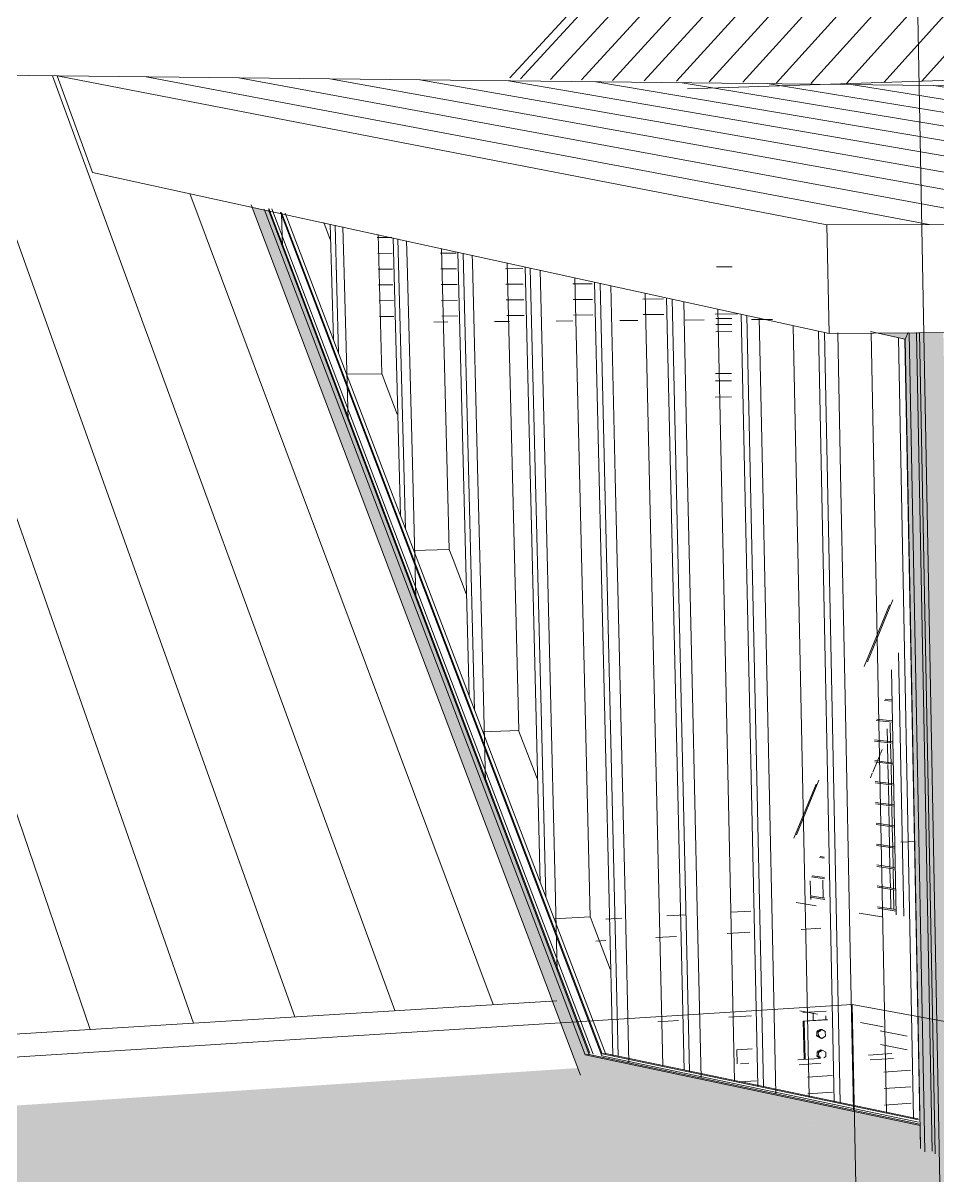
# Model space of a CAD drawing. Header units: inches. Extents: x 5690 to 5695, y -585 to 907.
# Drawn here: x 5690.2685 to 5690.4086, y 907.0548 to 907.2314 of the extents above; entities that cross this region are included whole.
import ezdxf

# ---------------------------------------------------------------- set-up
doc = ezdxf.new("R2010")
doc.units = ezdxf.units.IN
doc.header["$MEASUREMENT"] = 0
for name, color, linetype, lineweight in [('A-DOOR-FRAM', 31, 'Continuous', 9), ('A-FLOR', 192, 'Continuous', 13), ('A-FLOR-HRAL', 11, 'Continuous', 9), ('A-FLOR-LEVL', 51, 'Continuous', 9), ('A-GLAZ-CURT', 52, 'Continuous', 9), ('A-GLAZ-CWMG', 51, 'Continuous', 9), ('A-ROOF', 132, 'Continuous', 13), ('A-ROOF-1', 132, 'Continuous', 9), ('A-ROOF-PATT-1', 132, 'Continuous', 9), ('A-WALL', 113, 'Continuous', 13), ('A-WALL-PATT-1', 111, 'Continuous', 9), ('G-ANNO-SYMB-1', 111, 'Continuous', 9), ('I-WALL', 2, 'Continuous', 13), ('M-HVAC-DUCT', 70, 'Continuous', 9), ('S-BEAM', 12, 'Continuous', 9), ('S-COLS', 52, 'Continuous', 9), ('S-FSTN', 2, 'Continuous', 9)]:
    doc.layers.add(name, color=color, linetype=linetype, lineweight=lineweight)

# ---------------------------------------------------------------- blocks, each defined once
blk = doc.blocks.new('FP_13-3D View 1')
at = {"layer": 'A-ROOF-PATT-1'}
for p, q in [((5690.40729, 907.20055), (5690.28734, 907.2232)), ((5690.42349, 907.20055), (5690.3015, 907.22304)), ((5690.43941, 907.20055), (5690.31547, 907.22289)), ((5690.45506, 907.20056), (5690.32924, 907.22273)), ((5690.47045, 907.20056), (5690.34282, 907.22258)), ((5690.48559, 907.20056), (5690.35622, 907.22244)), ((5690.50048, 907.20057), (5690.36943, 907.22229)), ((5690.51512, 907.20057), (5690.38246, 907.22215)), ((5690.52953, 907.20057), (5690.39532, 907.222)), ((5690.5437, 907.20058), (5690.40801, 907.22186)), ((5690.55765, 907.20058), (5690.42052, 907.22172))]:
    blk.add_line(p, q, dxfattribs=at)
blk = doc.blocks.new('FP_19-3D View 1')
at = {"layer": 'S-BEAM'}
for p, q in [((5690.31546, 907.19857), (5690.31535, 907.19857)), ((5690.32494, 907.19858), (5690.32273, 907.19857)), ((5690.32501, 907.19616), (5690.3228, 907.19615)), ((5690.33482, 907.19618), (5690.33239, 907.19618)), ((5690.32507, 907.19374), (5690.32286, 907.19373)), ((5690.33488, 907.19378), (5690.33245, 907.19377)), ((5690.34504, 907.19381), (5690.34237, 907.1938)), ((5690.32513, 907.19132), (5690.32293, 907.19131)), ((5690.33495, 907.19137), (5690.33251, 907.19136)), ((5690.3451, 907.19142), (5690.34243, 907.19141)), ((5690.35563, 907.19147), (5690.3527, 907.19146)), ((5690.3252, 907.18891), (5690.32299, 907.18889)), ((5690.33501, 907.18897), (5690.33257, 907.18895)), ((5690.34516, 907.18903), (5690.34249, 907.18901)), ((5690.35568, 907.18909), (5690.35275, 907.18908)), ((5690.36659, 907.18916), (5690.36339, 907.18914)), ((5690.32526, 907.18649), (5690.32306, 907.18648)), ((5690.33507, 907.18656), (5690.33264, 907.18655)), ((5690.34522, 907.18664), (5690.34255, 907.18662)), ((5690.35574, 907.18672), (5690.35281, 907.18669)), ((5690.36664, 907.1868), (5690.36344, 907.18677)), ((5690.37796, 907.18688), (5690.37447, 907.18685))]:
    blk.add_line(p, q, dxfattribs=at)
blk = doc.blocks.new('FP_20-3D View 1')
at = {"layer": 'A-ROOF-PATT-1'}
for p, q in [((5690.26271, 907.0763), (5690.21339, 907.22402)), ((5690.27876, 907.07728), (5690.22861, 907.22385)), ((5690.29456, 907.07825), (5690.24361, 907.22368)), ((5690.31011, 907.07921), (5690.2584, 907.22352)), ((5690.32542, 907.08015), (5690.27297, 907.22336)), ((5690.2464, 907.0753), (5690.20007, 907.21763)), ((5690.3405, 907.08107), (5690.29403, 907.20531)), ((5690.21299, 907.07325), (5690.17478, 907.19717)), ((5690.22983, 907.07428), (5690.19087, 907.19719))]:
    blk.add_line(p, q, dxfattribs=at)
blk = doc.blocks.new('FP_22-3D View 1')
at = {"layer": 'A-WALL-PATT-1'}
for p, q in [((5690.30819, 907.19713), (5690.30805, 907.20226)), ((5690.31761, 907.19497), (5690.31747, 907.2002)), ((5690.3273, 907.19487), (5690.32721, 907.19807)), ((5690.33731, 907.19477), (5690.33728, 907.19587)), ((5690.31827, 907.1706), (5690.31761, 907.19497)), ((5690.31761, 907.19497), (5690.31761, 907.19497)), ((5690.3281, 907.16402), (5690.3273, 907.19487)), ((5690.3273, 907.19487), (5690.3273, 907.19487)), ((5690.3381, 907.16338), (5690.33731, 907.19477)), ((5690.33731, 907.19477), (5690.33731, 907.19477)), ((5690.34845, 907.16272), (5690.3477, 907.19359)), ((5690.35918, 907.16204), (5690.35849, 907.19123)), ((5690.37028, 907.16133), (5690.36967, 907.18879)), ((5690.38181, 907.1606), (5690.38126, 907.18625)), ((5690.39376, 907.15984), (5690.39327, 907.18396)), ((5690.32864, 907.14331), (5690.3281, 907.16402)), ((5690.3281, 907.16402), (5690.3281, 907.16402)), ((5690.33889, 907.13217), (5690.3381, 907.16338)), ((5690.3381, 907.16338), (5690.3381, 907.16338)), ((5690.34923, 907.13097), (5690.34845, 907.16272)), ((5690.34845, 907.16272), (5690.34845, 907.16272)), ((5690.35993, 907.12972), (5690.35918, 907.16204)), ((5690.35918, 907.16204), (5690.35918, 907.16204)), ((5690.37102, 907.12843), (5690.37028, 907.16133)), ((5690.37028, 907.16133), (5690.37028, 907.16133)), ((5690.38252, 907.1271), (5690.38181, 907.1606)), ((5690.38181, 907.1606), (5690.38181, 907.1606)), ((5690.39445, 907.12571), (5690.39376, 907.15984)), ((5690.39376, 907.15984), (5690.39376, 907.15984)), ((5690.33932, 907.11521), (5690.33889, 907.13217)), ((5690.33889, 907.13217), (5690.33889, 907.13217)), ((5690.34999, 907.0994), (5690.34923, 907.13097)), ((5690.34923, 907.13097), (5690.34923, 907.13097)), ((5690.36068, 907.0976), (5690.35993, 907.12972)), ((5690.35993, 907.12972), (5690.35993, 907.12972)), ((5690.37175, 907.09573), (5690.37102, 907.12843)), ((5690.37102, 907.12843), (5690.37102, 907.12843)), ((5690.38323, 907.0938), (5690.38252, 907.1271)), ((5690.38252, 907.1271), (5690.38252, 907.1271)), ((5690.39513, 907.09179), (5690.39445, 907.12571)), ((5690.39445, 907.12571), (5690.39445, 907.12571)), ((5690.35031, 907.08628), (5690.34999, 907.0994)), ((5690.34999, 907.0994), (5690.34999, 907.0994)), ((5690.36127, 907.07213), (5690.36068, 907.0976)), ((5690.36068, 907.0976), (5690.36068, 907.0976)), ((5690.37233, 907.06981), (5690.37175, 907.09573)), ((5690.37175, 907.09573), (5690.37175, 907.09573)), ((5690.38379, 907.06741), (5690.38323, 907.0938)), ((5690.38323, 907.0938), (5690.38323, 907.0938)), ((5690.39568, 907.06491), (5690.39513, 907.09179)), ((5690.39513, 907.09179), (5690.39513, 907.09179))]:
    blk.add_line(p, q, dxfattribs=at)
blk = doc.blocks.new('FP_42-3D View 1')
at = {"layer": 'S-BEAM'}
for p, q in [((5690.39975, 907.07704), (5690.40389, 907.07625)), ((5690.3998, 907.07494), (5690.40393, 907.07414))]:
    blk.add_line(p, q, dxfattribs=at)
blk = doc.blocks.new('FP_45-3D View 1')
at = {"layer": 'S-BEAM'}
for p, q in [((5690.47572, 907.07593), (5690.47392, 907.07581)), ((5690.47782, 907.07608), (5690.47606, 907.07596)), ((5690.47941, 907.07619), (5690.47816, 907.0761)), ((5690.48535, 907.0766), (5690.48493, 907.07657)), ((5690.44738, 907.07399), (5690.4461, 907.0739)), ((5690.45442, 907.07447), (5690.45355, 907.07441)), ((5690.45539, 907.07454), (5690.45477, 907.07449)), ((5690.463, 907.07506), (5690.46112, 907.07493)), ((5690.46455, 907.07517), (5690.46336, 907.07508)), ((5690.46727, 907.07535), (5690.46491, 907.07519)), ((5690.469, 907.07547), (5690.4676, 907.07538)), ((5690.46975, 907.07552), (5690.46935, 907.0755)), ((5690.48537, 907.07417), (5690.48496, 907.07414)), ((5690.43072, 907.07284), (5690.4286, 907.07269)), ((5690.43701, 907.07327), (5690.43621, 907.07322)), ((5690.44138, 907.07357), (5690.43734, 907.0733)), ((5690.44575, 907.07387), (5690.44177, 907.0736)), ((5690.46175, 907.07251), (5690.46091, 907.07245)), ((5690.46446, 907.0727), (5690.4621, 907.07254)), ((5690.4662, 907.07282), (5690.46479, 907.07273)), ((5690.46872, 907.073), (5690.46655, 907.07285)), ((5690.46979, 907.07308), (5690.46905, 907.07302)), ((5690.47505, 907.07344), (5690.47395, 907.07337)), ((5690.47716, 907.07359), (5690.47539, 907.07347)), ((5690.47944, 907.07375), (5690.4775, 907.07362)), ((5690.40444, 907.07103), (5690.40036, 907.07075)), ((5690.4385, 907.07088), (5690.43622, 907.07072)), ((5690.44288, 907.07119), (5690.43885, 907.07091)), ((5690.4469, 907.07147), (5690.44322, 907.07121)), ((5690.45157, 907.0718), (5690.45087, 907.07175)), ((5690.45277, 907.07188), (5690.4519, 907.07182)), ((5690.45477, 907.07202), (5690.45312, 907.07191)), ((5690.46784, 907.07049), (5690.46625, 907.07037)), ((5690.46982, 907.07063), (5690.46819, 907.07051)), ((5690.47438, 907.07095), (5690.47398, 907.07093)), ((5690.47667, 907.07112), (5690.47472, 907.07098)), ((5690.47947, 907.07132), (5690.47702, 907.07114)), ((5690.48541, 907.07174), (5690.48499, 907.07171)), ((5690.38081, 907.06941), (5690.37828, 907.06924)), ((5690.3924, 907.07021), (5690.38865, 907.06995)), ((5690.42969, 907.07027), (5690.42864, 907.07019)), ((5690.43076, 907.07034), (5690.43003, 907.07029)), ((5690.44404, 907.06879), (5690.44035, 907.06852)), ((5690.45237, 907.06938), (5690.45091, 907.06928)), ((5690.46165, 907.07004), (5690.46095, 907.06999)), ((5690.4634, 907.07017), (5690.46198, 907.07007)), ((5690.46592, 907.07035), (5690.46374, 907.07019)), ((5690.4776, 907.06875), (5690.47424, 907.0685)), ((5690.39245, 907.06766), (5690.3887, 907.06739)), ((5690.40449, 907.0685), (5690.40041, 907.06821)), ((5690.4308, 907.06784), (5690.42869, 907.06769)), ((5690.44001, 907.0685), (5690.43626, 907.06823)), ((5690.45453, 907.06707), (5690.45389, 907.06702)), ((5690.45548, 907.06714), (5690.45486, 907.06709)), ((5690.46311, 907.06769), (5690.46098, 907.06754)), ((5690.46503, 907.06783), (5690.46344, 907.06772)), ((5690.46737, 907.068), (5690.46539, 907.06786)), ((5690.46947, 907.06815), (5690.4677, 907.06803)), ((5690.40454, 907.06597), (5690.40046, 907.06567)), ((5690.43084, 907.06534), (5690.42877, 907.06519)), ((5690.43713, 907.0658), (5690.4363, 907.06574)), ((5690.44116, 907.06609), (5690.43747, 907.06583)), ((5690.44587, 907.06644), (5690.445, 907.06637)), ((5690.44705, 907.06652), (5690.44621, 907.06646)), ((5690.44749, 907.06656), (5690.44743, 907.06655)), ((5690.46223, 907.06517), (5690.46102, 907.06508)), ((5690.46456, 907.06534), (5690.46258, 907.0652)), ((5690.46668, 907.0655), (5690.4649, 907.06537)), ((5690.46882, 907.06566), (5690.46703, 907.06553)), ((5690.46989, 907.06574), (5690.46915, 907.06568)), ((5690.47551, 907.06615), (5690.47405, 907.06605)), ((5690.47763, 907.06631), (5690.47586, 907.06618)), ((5690.43829, 907.0634), (5690.43634, 907.06325)), ((5690.443, 907.06375), (5690.44213, 907.06368)), ((5690.44419, 907.06383), (5690.44334, 907.06377)), ((5690.44735, 907.06407), (5690.44457, 907.06386)), ((5690.45169, 907.06439), (5690.45147, 907.06437)), ((5690.45326, 907.06451), (5690.45202, 907.06441)), ((5690.45549, 907.06467), (5690.45361, 907.06453)), ((5690.47713, 907.06384), (5690.47408, 907.06361)), ((5690.47766, 907.06388), (5690.47748, 907.06386)), ((5690.42982, 907.06277), (5690.42877, 907.06269)), ((5690.43089, 907.06285), (5690.43016, 907.06279)), ((5690.45316, 907.06203), (5690.45102, 907.06187)), ((5690.45493, 907.06216), (5690.4535, 907.06205)), ((5690.45557, 907.06221), (5690.45528, 907.06219)), ((5690.46175, 907.06268), (5690.46105, 907.06262)), ((5690.46387, 907.06284), (5690.46209, 907.0627)), ((5690.46602, 907.063), (5690.46422, 907.06286)), ((5690.46831, 907.06317), (5690.46635, 907.06302)), ((5690.46992, 907.06329), (5690.46867, 907.0632)), ((5690.43093, 907.06035), (5690.42882, 907.06019)), ((5690.44013, 907.06105), (5690.43925, 907.06098)), ((5690.44132, 907.06114), (5690.44047, 907.06107)), ((5690.44449, 907.06138), (5690.44171, 907.06117)), ((5690.44507, 907.06142), (5690.44484, 907.0614))]:
    blk.add_line(p, q, dxfattribs=at)
blk = doc.blocks.new('FP_48-3D View 1')
at = {"layer": 'S-COLS'}
for p, q in [((5690.38913, 907.09715), (5690.38907, 907.10004)), ((5690.39106, 907.0974), (5690.39101, 907.10015)), ((5690.38952, 907.07863), (5690.38949, 907.07972)), ((5690.39145, 907.07875), (5690.39143, 907.07935))]:
    blk.add_line(p, q, dxfattribs=at)
blk = doc.blocks.new('FP_50-3D View 1')
at = {"layer": 'A-ROOF-PATT-1'}
for p, q in [((5690.40617, 907.22253), (5690.5258, 907.35603)), ((5690.39462, 907.22215), (5690.51285, 907.35345)), ((5690.40034, 907.22233), (5690.51927, 907.35473)), ((5690.38921, 907.2222), (5690.50654, 907.35219)), ((5690.37871, 907.22236), (5690.49422, 907.34974)), ((5690.38391, 907.22228), (5690.50033, 907.35095)), ((5690.3736, 907.22243), (5690.48821, 907.34854)), ((5690.36363, 907.22258), (5690.47647, 907.3462)), ((5690.36857, 907.22251), (5690.4823, 907.34736)), ((5690.35877, 907.22265), (5690.47074, 907.34506)), ((5690.34929, 907.22279), (5690.45955, 907.34283)), ((5690.35399, 907.22272), (5690.4651, 907.34394)), ((5690.34466, 907.22286), (5690.45408, 907.34174))]:
    blk.add_line(p, q, dxfattribs=at)

msp = doc.modelspace()

# ---------------------------------------------------------------- hatches: boundary and pattern name
at = {"layer": 'A-GLAZ-CWMG'}
for points in [[(5690.35408, 907.0702), (5690.35458, 907.07337), (5690.30543, 907.20283), (5690.30352, 907.20325), (5690.3539, 907.07024), (5690.35403, 907.07022)], [(5690.35458, 907.07337), (5690.3552, 907.07342), (5690.30608, 907.20269), (5690.30543, 907.20283), (5690.35457, 907.07341)], [(5690.40359, 907.18301), (5690.40405, 907.18402), (5690.39904, 907.18399), (5690.40316, 907.1831)], [(5690.40661, 907.05888), (5690.40416, 907.18402), (5690.40405, 907.18402), (5690.40359, 907.18301), (5690.40598, 907.05902)], [(5690.40821, 907.05854), (5690.40577, 907.18403), (5690.40421, 907.18402), (5690.40665, 907.05887), (5690.40802, 907.05858)], [(5690.40821, 907.05854), (5690.41181, 907.05883), (5690.40946, 907.18406), (5690.40581, 907.18403), (5690.4082, 907.05883)], [(5690.40597, 907.05902), (5690.40588, 907.06259), (5690.35458, 907.07337), (5690.35408, 907.0702), (5690.40423, 907.0594)], [(5690.40591, 907.06258), (5690.40588, 907.06277), (5690.35509, 907.0734), (5690.35458, 907.07337), (5690.40588, 907.06259)]]:
    msp.add_hatch(color=256, dxfattribs=at).paths.add_polyline_path(points, flags=0)
at = {"layer": 'A-ROOF'}
msp.add_hatch(color=256, dxfattribs=at).paths.add_polyline_path([(5690.24104, 907.03843), (5690.57733, 907.06505), (5690.55112, 907.06933), (5690.42043, 907.05946), (5690.41461, 907.05947), (5690.41387, 907.05883), (5690.41359, 907.05883), (5690.41372, 907.05896), (5690.40821, 907.05854), (5690.3539, 907.07024), (5690.35345, 907.07136), (5690.22233, 907.0626), (5690.22238, 907.06208), (5690.21071, 907.06129), (5690.20852, 907.06195), (5690.17614, 907.0598), (5690.23945, 907.03895)], flags=0)

# ---------------------------------------------------------------- linework, layer by layer
at = {"layer": 'A-DOOR-FRAM'}
for p, q in [((5690.40137, 907.12117), (5690.40132, 907.12419)), ((5690.40132, 907.12419), (5690.40137, 907.12117)), ((5690.4009, 907.12122), (5690.40086, 907.1233)), ((5690.40097, 907.11802), (5690.40091, 907.12104)), ((5690.40144, 907.11796), (5690.40138, 907.12098)), ((5690.40138, 907.12098), (5690.40144, 907.11796)), ((5690.40103, 907.11482), (5690.40097, 907.11784)), ((5690.4015, 907.11476), (5690.40144, 907.11778)), ((5690.40144, 907.11778), (5690.4015, 907.11476)), ((5690.40109, 907.11163), (5690.40103, 907.11464)), ((5690.40156, 907.11157), (5690.4015, 907.11458)), ((5690.4015, 907.11458), (5690.40156, 907.11157)), ((5690.40116, 907.10844), (5690.4011, 907.11144)), ((5690.40162, 907.10837), (5690.40157, 907.11138)), ((5690.40157, 907.11138), (5690.40162, 907.10837)), ((5690.40122, 907.10525), (5690.40116, 907.10825)), ((5690.40169, 907.10518), (5690.40163, 907.10819)), ((5690.40163, 907.10819), (5690.40169, 907.10518)), ((5690.40128, 907.10207), (5690.40122, 907.10507)), ((5690.40175, 907.102), (5690.40169, 907.105)), ((5690.40169, 907.105), (5690.40175, 907.102)), ((5690.40134, 907.09889), (5690.40128, 907.10188)), ((5690.40181, 907.09882), (5690.40175, 907.10181)), ((5690.40175, 907.10181), (5690.40181, 907.09882)), ((5690.4014, 907.09571), (5690.40135, 907.09872)), ((5690.40187, 907.09564), (5690.40182, 907.09864)), ((5690.40182, 907.09864), (5690.40187, 907.09564))]:
    msp.add_line(p, q, dxfattribs=at)
at = {"layer": 'A-FLOR'}
for p, q in [((5690.38688, 907.09669), (5690.38996, 907.09618)), ((5690.39658, 907.0951), (5690.40003, 907.09454)), ((5690.39016, 907.07959), (5690.38745, 907.08011)), ((5690.40023, 907.07769), (5690.39678, 907.07834))]:
    msp.add_line(p, q, dxfattribs=at)
at = {"layer": 'A-FLOR-HRAL'}
for p, q in [((5690.40338, 907.09464), (5690.40259, 907.13496)), ((5690.40225, 907.09482), (5690.40152, 907.13235)), ((5690.40161, 907.12754), (5690.40043, 907.12767)), ((5690.40053, 907.12786), (5690.4016, 907.12774)), ((5690.40167, 907.12432), (5690.39916, 907.12461)), ((5690.39926, 907.1248), (5690.40167, 907.12452)), ((5690.39889, 907.12165), (5690.40173, 907.1213)), ((5690.40173, 907.1211), (5690.39889, 907.12145)), ((5690.39895, 907.11844), (5690.40179, 907.11808)), ((5690.4018, 907.11788), (5690.39896, 907.11824)), ((5690.39901, 907.11524), (5690.40186, 907.11487)), ((5690.40186, 907.11467), (5690.39902, 907.11504)), ((5690.39908, 907.11204), (5690.40192, 907.11166)), ((5690.40192, 907.11145), (5690.39908, 907.11184)), ((5690.39914, 907.10885), (5690.40198, 907.10844)), ((5690.40198, 907.10824), (5690.39915, 907.10864)), ((5690.3992, 907.10565), (5690.40204, 907.10523)), ((5690.40205, 907.10503), (5690.39921, 907.10545)), ((5690.39119, 907.10348), (5690.39047, 907.10359)), ((5690.39058, 907.10377), (5690.39119, 907.10368)), ((5690.39927, 907.10246), (5690.40211, 907.10203)), ((5690.40211, 907.10182), (5690.39927, 907.10225)), ((5690.39126, 907.10032), (5690.38926, 907.10064)), ((5690.38936, 907.10082), (5690.39125, 907.10052)), ((5690.39933, 907.09926), (5690.40217, 907.09882)), ((5690.40217, 907.09862), (5690.39934, 907.09906)), ((5690.39132, 907.09717), (5690.38906, 907.09754)), ((5690.38909, 907.09773), (5690.39132, 907.09737)), ((5690.39939, 907.09607), (5690.40223, 907.09562)), ((5690.40224, 907.09541), (5690.3994, 907.09587))]:
    msp.add_line(p, q, dxfattribs=at)
at = {"layer": 'A-FLOR-LEVL'}
for p, q in [((5690.37468, 907.19406), (5690.37712, 907.19407)), ((5690.3746, 907.18524), (5690.37707, 907.18526)), ((5690.37461, 907.18617), (5690.37707, 907.18619)), ((5690.37459, 907.18415), (5690.37706, 907.18417)), ((5690.37452, 907.1766), (5690.37701, 907.17663)), ((5690.37453, 907.17774), (5690.37702, 907.17777)), ((5690.3745, 907.17414), (5690.37699, 907.17418))]:
    msp.add_line(p, q, dxfattribs=at)
at = {"layer": 'A-GLAZ-CWMG'}
for p, q in [((5690.34928, 907.08244), (5690.30339, 907.2036)), ((5690.30539, 907.20293), (5690.35458, 907.07337)), ((5690.30656, 907.20295), (5690.3558, 907.07349)), ((5690.30604, 907.2028), (5690.3552, 907.07342)), ((5690.30788, 907.20245), (5690.35711, 907.07322)), ((5690.30806, 907.20239), (5690.35716, 907.07354)), ((5690.30861, 907.20228), (5690.35768, 907.07357)), ((5690.31452, 907.20088), (5690.31552, 907.19828)), ((5690.31601, 907.18287), (5690.31552, 907.20062)), ((5690.31625, 907.20047), (5690.31678, 907.18085)), ((5690.32285, 907.19903), (5690.32342, 907.1777)), ((5690.32627, 907.15596), (5690.32514, 907.19851)), ((5690.32589, 907.19835), (5690.32706, 907.15388)), ((5690.33257, 907.19689), (5690.33375, 907.15077)), ((5690.33682, 907.12827), (5690.33509, 907.19633)), ((5690.33586, 907.19616), (5690.33764, 907.12612)), ((5690.34262, 907.19469), (5690.34439, 907.12306)), ((5690.34769, 907.09975), (5690.34538, 907.19407)), ((5690.34617, 907.19389), (5690.34853, 907.09755)), ((5690.35301, 907.1924), (5690.35534, 907.09453)), ((5690.35881, 907.07328), (5690.35602, 907.19173)), ((5690.35685, 907.19155), (5690.35963, 907.07311)), ((5690.36376, 907.19003), (5690.36647, 907.0717)), ((5690.36972, 907.07101), (5690.36705, 907.18932)), ((5690.3679, 907.18913), (5690.37057, 907.07083)), ((5690.3749, 907.1876), (5690.37748, 907.0694)), ((5690.38102, 907.06865), (5690.37848, 907.18682)), ((5690.37936, 907.18662), (5690.3819, 907.06846)), ((5690.38644, 907.18507), (5690.3889, 907.06701)), ((5690.39274, 907.0662), (5690.39032, 907.18423)), ((5690.39125, 907.18403), (5690.39365, 907.06601)), ((5690.40359, 907.18301), (5690.39828, 907.18416)), ((5690.39838, 907.18398), (5690.40073, 907.06454)), ((5690.40405, 907.18402), (5690.40359, 907.18301)), ((5690.40359, 907.18301), (5690.40405, 907.18402)), ((5690.40662, 907.05852), (5690.40421, 907.18399)), ((5690.40533, 907.184), (5690.40773, 907.05864)), ((5690.40582, 907.18399), (5690.40821, 907.05823)), ((5690.40259, 907.1832), (5690.4049, 907.06364)), ((5690.40585, 907.06344), (5690.40354, 907.18297)), ((5690.40597, 907.05902), (5690.40359, 907.18301)), ((5690.318, 907.17764), (5690.32342, 907.1777)), ((5690.32341, 907.17772), (5690.32398, 907.17623)), ((5690.32398, 907.17623), (5690.32578, 907.17154)), ((5690.3283, 907.15063), (5690.33375, 907.15077)), ((5690.33375, 907.15079), (5690.33434, 907.14925)), ((5690.33434, 907.14925), (5690.33634, 907.14402)), ((5690.33889, 907.12284), (5690.34439, 907.12306)), ((5690.34438, 907.12308), (5690.34499, 907.1215)), ((5690.34499, 907.1215), (5690.34722, 907.11569)), ((5690.3498, 907.09423), (5690.35534, 907.09453)), ((5690.35533, 907.09455), (5690.35596, 907.09292)), ((5690.35596, 907.09292), (5690.35843, 907.08648)), ((5690.35388, 907.07027), (5690.34929, 907.08239)), ((5690.3552, 907.07341), (5690.35458, 907.07337)), ((5690.35458, 907.07337), (5690.3552, 907.07341)), ((5690.35458, 907.07337), (5690.40591, 907.06258)), ((5690.3552, 907.07341), (5690.40584, 907.06278)), ((5690.35711, 907.07322), (5690.40566, 907.06305)), ((5690.35768, 907.07357), (5690.35716, 907.07354)), ((5690.35716, 907.07354), (5690.35768, 907.07357)), ((5690.35716, 907.07354), (5690.40565, 907.0634)), ((5690.35768, 907.07357), (5690.40558, 907.06357)), ((5690.40591, 907.06258), (5690.40597, 907.05902))]:
    msp.add_line(p, q, dxfattribs=at)
at = {"layer": 'A-ROOF'}
for p, q in [((5690.34303, 907.22301), (5690.45202, 907.34133)), ((5690.37023, 907.22135), (5690.86349, 907.23749)), ((5690.42617, 907.22166), (5690.20094, 907.22416)), ((5690.27366, 907.22335), (5690.3916, 907.20054)), ((5690.27909, 907.20855), (5690.27366, 907.22335)), ((5690.39194, 907.18386), (5690.27909, 907.20855)), ((5690.3916, 907.20054), (5690.56385, 907.20058)), ((5690.3916, 907.20054), (5690.39194, 907.18386)), ((5690.56392, 907.18541), (5690.39194, 907.18386)), ((5690.39781, 907.13356), (5690.4017, 907.14307)), ((5690.38697, 907.10709), (5690.39039, 907.11544)), ((5690.37689, 907.09523), (5690.37997, 907.0954)), ((5690.35776, 907.09417), (5690.36021, 907.09431)), ((5690.36711, 907.09469), (5690.36996, 907.09484)), ((5690.2099, 907.07306), (5690.35025, 907.08167))]:
    msp.add_line(p, q, dxfattribs=at)
at = {"layer": 'A-WALL'}
for p, q in [((5690.35529, 907.07361), (5690.3061, 907.20304)), ((5690.38014, 907.0743), (5690.37782, 907.07415)), ((5690.37782, 907.07415), (5690.37786, 907.07201))]:
    msp.add_line(p, q, dxfattribs=at)
at = {"layer": 'G-ANNO-SYMB-1'}
for p, q in [((5690.4174, 906.60847), (5690.40128, 907.45663)), ((5690.39548, 907.08111), (5690.18222, 907.06765)), ((5690.39548, 907.08111), (5690.39895, 906.90923)), ((5690.39548, 907.08111), (5690.612, 907.04107))]:
    msp.add_line(p, q, dxfattribs=at)
at = {"layer": 'I-WALL'}
for p, q in [((5690.39734, 907.13287), (5690.4012, 907.14229)), ((5690.40008, 907.12013), (5690.39982, 907.11952)), ((5690.39975, 907.11936), (5690.39864, 907.11668)), ((5690.39857, 907.11651), (5690.39829, 907.11583)), ((5690.38657, 907.10656), (5690.38997, 907.11485)), ((5690.40294, 907.10596), (5690.40506, 907.10606))]:
    msp.add_line(p, q, dxfattribs=at)
at = {"layer": 'M-HVAC-DUCT'}
for p, q in [((5690.37632, 907.09196), (5690.37978, 907.09215)), ((5690.38766, 907.0926), (5690.3907, 907.09277)), ((5690.35621, 907.09081), (5690.35776, 907.0909)), ((5690.3654, 907.09134), (5690.36857, 907.09152)), ((5690.38006, 907.07937), (5690.37661, 907.07915)), ((5690.39152, 907.08009), (5690.38793, 907.07987)), ((5690.36886, 907.07865), (5690.36569, 907.07845))]:
    msp.add_line(p, q, dxfattribs=at)
at = {"layer": 'S-BEAM'}
for p, q in [((5690.3314, 907.18563), (5690.33354, 907.18565)), ((5690.34066, 907.18571), (5690.343, 907.18572)), ((5690.35015, 907.18578), (5690.35269, 907.1858)), ((5690.35988, 907.18586), (5690.36264, 907.18588)), ((5690.36989, 907.18593), (5690.37283, 907.18596)), ((5690.38008, 907.18601), (5690.3833, 907.18604)), ((5690.39047, 907.07283), (5690.38715, 907.07261)), ((5690.40158, 907.07358), (5690.398, 907.07334)), ((5690.39822, 907.0726), (5690.40181, 907.07284)), ((5690.37965, 907.0721), (5690.37838, 907.07202)), ((5690.38734, 907.07186), (5690.39068, 907.07209))]:
    msp.add_line(p, q, dxfattribs=at)
at = {"layer": 'S-FSTN'}
for p, q in [((5690.388, 907.07856), (5690.39169, 907.0788)), ((5690.38813, 907.07271), (5690.388, 907.07856)), ((5690.388, 907.07856), (5690.38815, 907.07854)), ((5690.39169, 907.07876), (5690.38815, 907.07854)), ((5690.38815, 907.07854), (5690.38827, 907.07272)), ((5690.39053, 907.07622), (5690.38995, 907.07633)), ((5690.39053, 907.07622), (5690.38995, 907.07633)), ((5690.39006, 907.07691), (5690.39059, 907.07728)), ((5690.39006, 907.07691), (5690.39059, 907.07728)), ((5690.39007, 907.07623), (5690.39006, 907.07691)), ((5690.39028, 907.07687), (5690.39006, 907.07691)), ((5690.39007, 907.07623), (5690.39006, 907.07691)), ((5690.39028, 907.07687), (5690.39006, 907.07691)), ((5690.39062, 907.07593), (5690.39007, 907.07623)), ((5690.3903, 907.07619), (5690.39007, 907.07623)), ((5690.39062, 907.07593), (5690.39007, 907.07623)), ((5690.3903, 907.07619), (5690.39007, 907.07623)), ((5690.3901, 907.0771), (5690.39068, 907.07699)), ((5690.3901, 907.0771), (5690.39068, 907.07699)), ((5690.39082, 907.07724), (5690.39028, 907.07687)), ((5690.39082, 907.07724), (5690.39028, 907.07687)), ((5690.39028, 907.07687), (5690.3903, 907.07619)), ((5690.39028, 907.07687), (5690.3903, 907.07619)), ((5690.3903, 907.07619), (5690.39085, 907.07589)), ((5690.3903, 907.07619), (5690.39085, 907.07589)), ((5690.39082, 907.07724), (5690.39059, 907.07728)), ((5690.39082, 907.07724), (5690.39059, 907.07728)), ((5690.39085, 907.07589), (5690.39062, 907.07593)), ((5690.39085, 907.07589), (5690.39062, 907.07593)), ((5690.39137, 907.07694), (5690.39082, 907.07724)), ((5690.39137, 907.07694), (5690.39082, 907.07724)), ((5690.39085, 907.07589), (5690.39138, 907.07626)), ((5690.39085, 907.07589), (5690.39138, 907.07626)), ((5690.39138, 907.07626), (5690.39137, 907.07694)), ((5690.39138, 907.07626), (5690.39137, 907.07694)), ((5690.39012, 907.07378), (5690.39066, 907.07416)), ((5690.39088, 907.07411), (5690.39035, 907.07374)), ((5690.39088, 907.07411), (5690.39066, 907.07416)), ((5690.39143, 907.07381), (5690.39088, 907.07411)), ((5690.39059, 907.07309), (5690.39001, 907.07321)), ((5690.39013, 907.0731), (5690.39012, 907.07378)), ((5690.39035, 907.07374), (5690.39012, 907.07378)), ((5690.39054, 907.07288), (5690.39013, 907.0731)), ((5690.39036, 907.07306), (5690.39013, 907.0731)), ((5690.39017, 907.07398), (5690.39075, 907.07386)), ((5690.39035, 907.07374), (5690.39036, 907.07306)), ((5690.39036, 907.07306), (5690.39067, 907.07289)), ((5690.39114, 907.07292), (5690.39145, 907.07313)), ((5690.39145, 907.07313), (5690.39143, 907.07381))]:
    msp.add_line(p, q, dxfattribs=at)

# ---------------------------------------------------------------- block references
at = {"layer": 'A-GLAZ-CURT'}
msp.add_blockref('FP_22-3D View 1', (0, 0), dxfattribs=at)
at = {"layer": 'A-ROOF-1'}
for name in ['FP_50-3D View 1', 'FP_20-3D View 1', 'FP_13-3D View 1']:
    msp.add_blockref(name, (0, 0), dxfattribs=at)
at = {"layer": 'S-BEAM'}
for name in ['FP_19-3D View 1', 'FP_45-3D View 1', 'FP_42-3D View 1']:
    msp.add_blockref(name, (0, 0), dxfattribs=at)
at = {"layer": 'S-COLS'}
msp.add_blockref('FP_48-3D View 1', (0, 0), dxfattribs=at)

doc.saveas('drawing.dxf')
